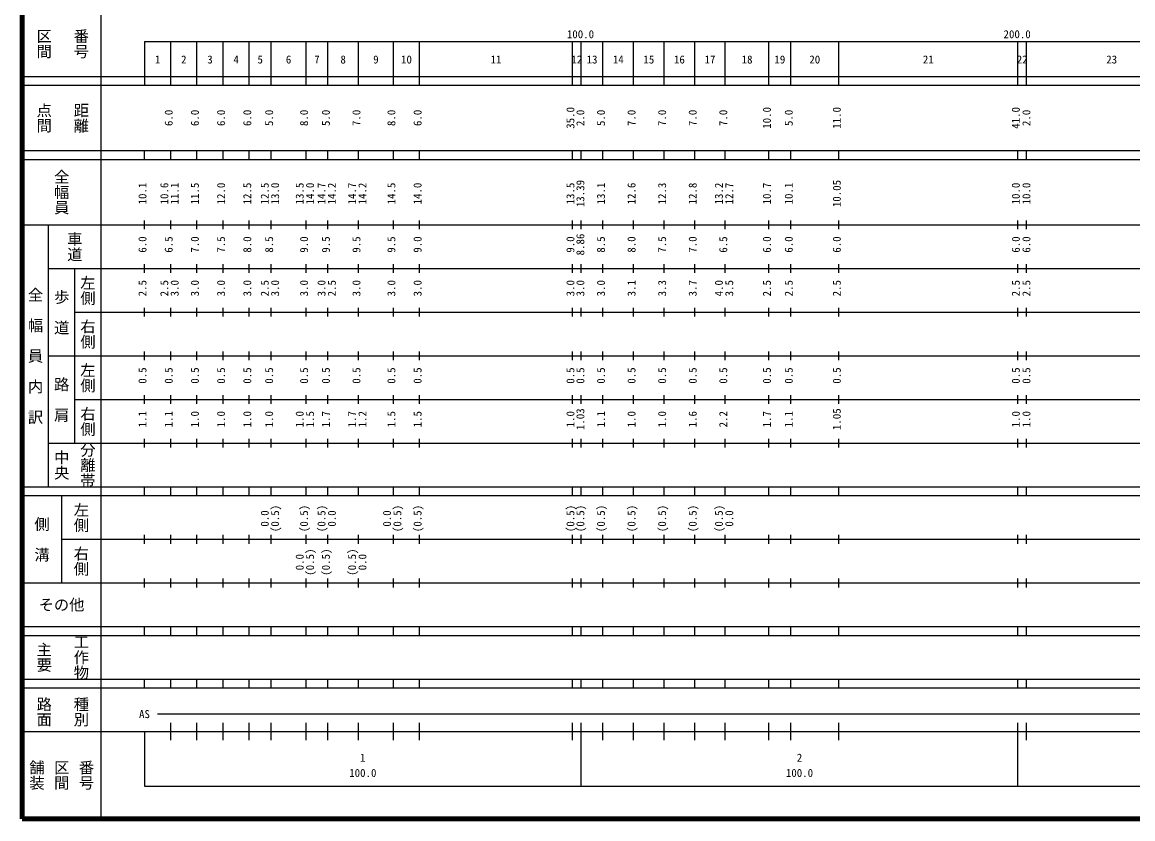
# Model space of a CAD drawing. Units: millimetres on the paper, enlarged 1000 times. Extents: x 40000 to 680000, y 20000 to 380000.
# Drawn here: x 40000 to 294328, y 20000 to 202409 of the extents above; entities that cross this region are included whole.
import ezdxf
from ezdxf.enums import TextEntityAlignment as Align

# ---------------------------------------------------------------- set-up
doc = ezdxf.new("R2010")
doc.units = ezdxf.units.MM
doc.header["$LTSCALE"] = 1000
doc.layers.add('M-TTL', color=2, linetype='Continuous', lineweight=140)
doc.layers.add('M-TTL-BAND', color=7, linetype='Continuous', lineweight=25)
doc.styles.add('@ＭＳ ゴシック', font='')
doc.styles.add('ＭＳ ゴシック', font='')
doc.styles.get('@ＭＳ ゴシック').set_extended_font_data('@MS Gothic')
doc.styles.get('ＭＳ ゴシック').set_extended_font_data('MS Gothic')

msp = doc.modelspace()

# ---------------------------------------------------------------- linework, layer by layer
at = {"layer": 'M-TTL'}
for p, q in [((40000, 380000), (40000, 20000)), ((40000, 20000), (680000, 20000))]:
    msp.add_line(p, q, dxfattribs=at)
at = {"layer": 'M-TTL-BAND'}
for p, q in [((58000, 370000), (58000, 20000)), ((68000, 198000), (579000, 198000)), ((68000, 198000), (68000, 188000)), ((74000, 188000), (74000, 198000)), ((80000, 188000), (80000, 198000)), ((86000, 188000), (86000, 198000)), ((92000, 188000), (92000, 198000)), ((97000, 188000), (97000, 198000)), ((105000, 188000), (105000, 198000)), ((110000, 188000), (110000, 198000)), ((117000, 188000), (117000, 198000)), ((125000, 188000), (125000, 198000)), ((131000, 188000), (131000, 198000)), ((166000, 188000), (166000, 198000)), ((168000, 188000), (168000, 198000)), ((173000, 188000), (173000, 198000)), ((180000, 188000), (180000, 198000)), ((187000, 188000), (187000, 198000)), ((194000, 188000), (194000, 198000)), ((201000, 188000), (201000, 198000)), ((211000, 188000), (211000, 198000)), ((216000, 188000), (216000, 198000)), ((227000, 188000), (227000, 198000)), ((268000, 188000), (268000, 198000)), ((270000, 188000), (270000, 198000)), ((40000, 190000), (579000, 190000)), ((40000, 188000), (579000, 188000)), ((40000, 173000), (579000, 173000)), ((68000, 171000), (68000, 173000)), ((74000, 171000), (74000, 173000)), ((80000, 171000), (80000, 173000)), ((86000, 171000), (86000, 173000)), ((92000, 171000), (92000, 173000)), ((97000, 171000), (97000, 173000)), ((105000, 171000), (105000, 173000)), ((110000, 171000), (110000, 173000)), ((117000, 171000), (117000, 173000)), ((125000, 171000), (125000, 173000)), ((131000, 171000), (131000, 173000)), ((166000, 171000), (166000, 173000)), ((168000, 171000), (168000, 173000)), ((173000, 171000), (173000, 173000)), ((180000, 171000), (180000, 173000)), ((187000, 171000), (187000, 173000)), ((194000, 171000), (194000, 173000)), ((201000, 171000), (201000, 173000)), ((211000, 171000), (211000, 173000)), ((216000, 171000), (216000, 173000)), ((227000, 171000), (227000, 173000)), ((268000, 171000), (268000, 173000)), ((270000, 171000), (270000, 173000)), ((40000, 171000), (579000, 171000)), ((40000, 156000), (579000, 156000)), ((46000, 96000), (46000, 156000)), ((68000, 155000), (68000, 157000)), ((74000, 155000), (74000, 157000)), ((80000, 155000), (80000, 157000)), ((86000, 155000), (86000, 157000)), ((92000, 155000), (92000, 157000)), ((97000, 155000), (97000, 157000)), ((105000, 155000), (105000, 157000)), ((110000, 155000), (110000, 157000)), ((117000, 155000), (117000, 157000)), ((125000, 155000), (125000, 157000)), ((131000, 155000), (131000, 157000)), ((166000, 155000), (166000, 157000)), ((168000, 155000), (168000, 157000)), ((173000, 155000), (173000, 157000)), ((180000, 155000), (180000, 157000)), ((187000, 155000), (187000, 157000)), ((194000, 155000), (194000, 157000)), ((201000, 155000), (201000, 157000)), ((211000, 155000), (211000, 157000)), ((216000, 155000), (216000, 157000)), ((227000, 155000), (227000, 157000)), ((268000, 155000), (268000, 157000)), ((270000, 155000), (270000, 157000)), ((46000, 146000), (579000, 146000)), ((52000, 146000), (52000, 106000)), ((68000, 145000), (68000, 147000)), ((74000, 145000), (74000, 147000)), ((80000, 145000), (80000, 147000)), ((86000, 145000), (86000, 147000)), ((92000, 145000), (92000, 147000)), ((97000, 145000), (97000, 147000)), ((105000, 145000), (105000, 147000)), ((110000, 145000), (110000, 147000)), ((117000, 145000), (117000, 147000)), ((125000, 145000), (125000, 147000)), ((131000, 145000), (131000, 147000)), ((166000, 145000), (166000, 147000)), ((168000, 145000), (168000, 147000)), ((173000, 145000), (173000, 147000)), ((180000, 145000), (180000, 147000)), ((187000, 145000), (187000, 147000)), ((194000, 145000), (194000, 147000)), ((201000, 145000), (201000, 147000)), ((211000, 145000), (211000, 147000)), ((216000, 145000), (216000, 147000)), ((227000, 145000), (227000, 147000)), ((268000, 145000), (268000, 147000)), ((270000, 145000), (270000, 147000)), ((52000, 136000), (579000, 136000)), ((68000, 135000), (68000, 137000)), ((74000, 135000), (74000, 137000)), ((80000, 135000), (80000, 137000)), ((86000, 135000), (86000, 137000)), ((92000, 135000), (92000, 137000)), ((97000, 135000), (97000, 137000)), ((105000, 135000), (105000, 137000)), ((110000, 135000), (110000, 137000)), ((117000, 135000), (117000, 137000)), ((125000, 135000), (125000, 137000)), ((131000, 135000), (131000, 137000)), ((166000, 135000), (166000, 137000)), ((168000, 135000), (168000, 137000)), ((173000, 135000), (173000, 137000)), ((180000, 135000), (180000, 137000)), ((187000, 135000), (187000, 137000)), ((194000, 135000), (194000, 137000)), ((201000, 135000), (201000, 137000)), ((211000, 135000), (211000, 137000)), ((216000, 135000), (216000, 137000)), ((227000, 135000), (227000, 137000)), ((268000, 135000), (268000, 137000)), ((270000, 135000), (270000, 137000)), ((46000, 126000), (579000, 126000)), ((68000, 125000), (68000, 127000)), ((74000, 125000), (74000, 127000)), ((80000, 125000), (80000, 127000)), ((86000, 125000), (86000, 127000)), ((92000, 125000), (92000, 127000)), ((97000, 125000), (97000, 127000)), ((105000, 125000), (105000, 127000)), ((110000, 125000), (110000, 127000)), ((117000, 125000), (117000, 127000)), ((125000, 125000), (125000, 127000)), ((131000, 125000), (131000, 127000)), ((166000, 125000), (166000, 127000)), ((168000, 125000), (168000, 127000)), ((173000, 125000), (173000, 127000)), ((180000, 125000), (180000, 127000)), ((187000, 125000), (187000, 127000)), ((194000, 125000), (194000, 127000)), ((201000, 125000), (201000, 127000)), ((211000, 125000), (211000, 127000)), ((216000, 125000), (216000, 127000)), ((227000, 125000), (227000, 127000)), ((268000, 125000), (268000, 127000)), ((270000, 125000), (270000, 127000)), ((68000, 115000), (68000, 117000)), ((74000, 115000), (74000, 117000)), ((80000, 115000), (80000, 117000)), ((86000, 115000), (86000, 117000)), ((92000, 115000), (92000, 117000)), ((97000, 115000), (97000, 117000)), ((105000, 115000), (105000, 117000)), ((110000, 115000), (110000, 117000)), ((117000, 115000), (117000, 117000)), ((125000, 115000), (125000, 117000)), ((131000, 115000), (131000, 117000)), ((166000, 115000), (166000, 117000)), ((168000, 115000), (168000, 117000)), ((173000, 115000), (173000, 117000)), ((180000, 115000), (180000, 117000)), ((187000, 115000), (187000, 117000)), ((194000, 115000), (194000, 117000)), ((201000, 115000), (201000, 117000)), ((211000, 115000), (211000, 117000)), ((216000, 115000), (216000, 117000)), ((227000, 115000), (227000, 117000)), ((268000, 115000), (268000, 117000)), ((270000, 115000), (270000, 117000)), ((52000, 116000), (579000, 116000)), ((68000, 105000), (68000, 107000)), ((74000, 105000), (74000, 107000)), ((80000, 105000), (80000, 107000)), ((86000, 105000), (86000, 107000)), ((92000, 105000), (92000, 107000)), ((97000, 105000), (97000, 107000)), ((105000, 105000), (105000, 107000)), ((110000, 105000), (110000, 107000)), ((117000, 105000), (117000, 107000)), ((125000, 105000), (125000, 107000)), ((131000, 105000), (131000, 107000)), ((166000, 105000), (166000, 107000)), ((168000, 105000), (168000, 107000)), ((173000, 105000), (173000, 107000)), ((180000, 105000), (180000, 107000)), ((187000, 105000), (187000, 107000)), ((194000, 105000), (194000, 107000)), ((201000, 105000), (201000, 107000)), ((211000, 105000), (211000, 107000)), ((216000, 105000), (216000, 107000)), ((227000, 105000), (227000, 107000)), ((268000, 105000), (268000, 107000)), ((270000, 105000), (270000, 107000)), ((46000, 106000), (579000, 106000)), ((40000, 96000), (579000, 96000)), ((68000, 94000), (68000, 96000)), ((74000, 94000), (74000, 96000)), ((80000, 94000), (80000, 96000)), ((86000, 94000), (86000, 96000)), ((92000, 94000), (92000, 96000)), ((97000, 94000), (97000, 96000)), ((105000, 94000), (105000, 96000)), ((110000, 94000), (110000, 96000)), ((117000, 94000), (117000, 96000)), ((125000, 94000), (125000, 96000)), ((131000, 94000), (131000, 96000)), ((166000, 94000), (166000, 96000)), ((168000, 94000), (168000, 96000)), ((173000, 94000), (173000, 96000)), ((180000, 94000), (180000, 96000)), ((187000, 94000), (187000, 96000)), ((194000, 94000), (194000, 96000)), ((201000, 94000), (201000, 96000)), ((211000, 94000), (211000, 96000)), ((216000, 94000), (216000, 96000)), ((227000, 94000), (227000, 96000)), ((268000, 94000), (268000, 96000)), ((270000, 94000), (270000, 96000)), ((40000, 94000), (579000, 94000)), ((49000, 94000), (49000, 74000)), ((49000, 84000), (579000, 84000)), ((68000, 83000), (68000, 85000)), ((74000, 83000), (74000, 85000)), ((80000, 83000), (80000, 85000)), ((86000, 83000), (86000, 85000)), ((92000, 83000), (92000, 85000)), ((97000, 83000), (97000, 85000)), ((105000, 83000), (105000, 85000)), ((110000, 83000), (110000, 85000)), ((117000, 83000), (117000, 85000)), ((125000, 83000), (125000, 85000)), ((131000, 83000), (131000, 85000)), ((166000, 83000), (166000, 85000)), ((168000, 83000), (168000, 85000)), ((173000, 83000), (173000, 85000)), ((180000, 83000), (180000, 85000)), ((187000, 83000), (187000, 85000)), ((194000, 83000), (194000, 85000)), ((201000, 83000), (201000, 85000)), ((211000, 83000), (211000, 85000)), ((216000, 83000), (216000, 85000)), ((227000, 83000), (227000, 85000)), ((268000, 83000), (268000, 85000)), ((270000, 83000), (270000, 85000)), ((40000, 74000), (579000, 74000)), ((68000, 73000), (68000, 75000)), ((74000, 73000), (74000, 75000)), ((80000, 73000), (80000, 75000)), ((86000, 73000), (86000, 75000)), ((92000, 73000), (92000, 75000)), ((97000, 73000), (97000, 75000)), ((105000, 73000), (105000, 75000)), ((110000, 73000), (110000, 75000)), ((117000, 73000), (117000, 75000)), ((125000, 73000), (125000, 75000)), ((131000, 73000), (131000, 75000)), ((166000, 73000), (166000, 75000)), ((168000, 73000), (168000, 75000)), ((173000, 73000), (173000, 75000)), ((180000, 73000), (180000, 75000)), ((187000, 73000), (187000, 75000)), ((194000, 73000), (194000, 75000)), ((201000, 73000), (201000, 75000)), ((211000, 73000), (211000, 75000)), ((216000, 73000), (216000, 75000)), ((227000, 73000), (227000, 75000)), ((268000, 73000), (268000, 75000)), ((270000, 73000), (270000, 75000)), ((40000, 64000), (579000, 64000)), ((68000, 62000), (68000, 64000)), ((74000, 62000), (74000, 64000)), ((80000, 62000), (80000, 64000)), ((86000, 62000), (86000, 64000)), ((92000, 62000), (92000, 64000)), ((97000, 62000), (97000, 64000)), ((105000, 62000), (105000, 64000)), ((110000, 62000), (110000, 64000)), ((117000, 62000), (117000, 64000)), ((125000, 62000), (125000, 64000)), ((131000, 62000), (131000, 64000)), ((166000, 62000), (166000, 64000)), ((168000, 62000), (168000, 64000)), ((173000, 62000), (173000, 64000)), ((180000, 62000), (180000, 64000)), ((187000, 62000), (187000, 64000)), ((194000, 62000), (194000, 64000)), ((201000, 62000), (201000, 64000)), ((211000, 62000), (211000, 64000)), ((216000, 62000), (216000, 64000)), ((227000, 62000), (227000, 64000)), ((268000, 62000), (268000, 64000)), ((270000, 62000), (270000, 64000)), ((40000, 62000), (579000, 62000)), ((40000, 52000), (579000, 52000)), ((68000, 50000), (68000, 52000)), ((74000, 50000), (74000, 52000)), ((80000, 50000), (80000, 52000)), ((86000, 50000), (86000, 52000)), ((92000, 50000), (92000, 52000)), ((97000, 50000), (97000, 52000)), ((105000, 50000), (105000, 52000)), ((110000, 50000), (110000, 52000)), ((117000, 50000), (117000, 52000)), ((125000, 50000), (125000, 52000)), ((131000, 50000), (131000, 52000)), ((166000, 50000), (166000, 52000)), ((168000, 50000), (168000, 52000)), ((173000, 50000), (173000, 52000)), ((180000, 50000), (180000, 52000)), ((187000, 50000), (187000, 52000)), ((194000, 50000), (194000, 52000)), ((201000, 50000), (201000, 52000)), ((211000, 50000), (211000, 52000)), ((216000, 50000), (216000, 52000)), ((227000, 50000), (227000, 52000)), ((268000, 50000), (268000, 52000)), ((270000, 50000), (270000, 52000)), ((40000, 50000), (579000, 50000)), ((71000, 44000), (565000, 44000)), ((74000, 38000), (74000, 42000)), ((80000, 38000), (80000, 42000)), ((86000, 38000), (86000, 42000)), ((92000, 38000), (92000, 42000)), ((97000, 38000), (97000, 42000)), ((105000, 38000), (105000, 42000)), ((110000, 38000), (110000, 42000)), ((117000, 38000), (117000, 42000)), ((125000, 38000), (125000, 42000)), ((131000, 38000), (131000, 42000)), ((166000, 38000), (166000, 42000)), ((168000, 27500), (168000, 42000)), ((173000, 38000), (173000, 42000)), ((180000, 38000), (180000, 42000)), ((187000, 38000), (187000, 42000)), ((194000, 38000), (194000, 42000)), ((201000, 38000), (201000, 42000)), ((211000, 38000), (211000, 42000)), ((216000, 38000), (216000, 42000)), ((227000, 38000), (227000, 42000)), ((268000, 27500), (268000, 42000)), ((270000, 38000), (270000, 42000)), ((40000, 40000), (579000, 40000)), ((68000, 40000), (68000, 27500)), ((68000, 27500), (579000, 27500))]:
    msp.add_line(p, q, dxfattribs=at)

# ---------------------------------------------------------------- texts
at = {"layer": 'M-TTL-BAND', "style": '@ＭＳ ゴシック'}
for s, p in [('区間', (45000, 197500)), ('番号', (53500, 197500)), ('点間', (45000, 180500)), ('距離', (53500, 180500)), ('全幅員', (49000, 163500)), ('車道', (52000, 151000)), ('左側', (55000, 141000)), ('全\u3000幅\u3000員\u3000内\u3000訳', (43000, 126000)), ('歩\u3000道', (49000, 136000)), ('右側', (55000, 131000)), ('左側', (55000, 121000)), ('路\u3000肩', (49000, 116000)), ('右側', (55000, 111000)), ('中央', (49000, 101000)), ('分離帯', (55000, 101000)), ('左側', (53500, 89000)), ('側\u3000溝', (44500, 84000)), ('右側', (53500, 79000)), ('工作物', (53500, 57000)), ('主要', (45000, 57000)), ('路面', (45000, 44500)), ('種別', (53500, 44500)), ('舗装', (43333, 30000)), ('区間', (49000, 30000)), ('番号', (54667, 30000))]:
    msp.add_text(s, height=2566, rotation=270, dxfattribs=at).set_placement(p, align=Align.MIDDLE_CENTER)
at = {"layer": 'M-TTL-BAND', "style": 'ＭＳ ゴシック'}
for s, p in [('100.0', (167844, 198195)), ('200.0', (267844, 198195)), ('1', (71000, 192405)), ('2', (77000, 192405)), ('3', (83000, 192405)), ('4', (89000, 192405)), ('5', (94500, 192405)), ('6', (101000, 192405)), ('7', (107500, 192405)), ('8', (113500, 192405)), ('9', (121000, 192405)), ('10', (128000, 192405)), ('11', (148500, 192405)), ('12', (167000, 192405)), ('13', (170500, 192405)), ('14', (176500, 192405)), ('15', (183500, 192405)), ('16', (190500, 192405)), ('17', (197500, 192405)), ('18', (206000, 192405)), ('19', (213500, 192405)), ('20', (221500, 192405)), ('21', (247500, 192405)), ('22', (269000, 192405)), ('23', (289500, 192405)), ('AS', (68000, 42500)), ('1', (118000, 32523)), ('2', (218000, 32523)), ('100.0', (118000, 29033)), ('100.0', (218000, 29033))]:
    msp.add_text(s, height=1833, dxfattribs=at).set_placement(p, align=Align.BOTTOM_CENTER)
for s, p in [('6.0', (75000, 180500)), ('6.0', (81000, 180500)), ('6.0', (87000, 180500)), ('6.0', (93000, 180500)), ('5.0', (98000, 180500)), ('8.0', (106000, 180500)), ('5.0', (111000, 180500)), ('7.0', (118000, 180500)), ('8.0', (126000, 180500)), ('6.0', (132000, 180500)), ('35.0', (167000, 180500)), ('2.0', (169280, 180500)), ('5.0', (174000, 180500)), ('7.0', (181000, 180500)), ('7.0', (188000, 180500)), ('7.0', (195000, 180500)), ('7.0', (202000, 180500)), ('10.0', (212000, 180500)), ('5.0', (217000, 180500)), ('11.0', (228000, 180500)), ('41.0', (269000, 180500)), ('2.0', (271425, 180500)), ('10.1', (69000, 163174)), ('10.6', (74000, 163174)), ('11.1', (76370, 163174)), ('11.5', (81000, 163174)), ('12.0', (87000, 163174)), ('12.5', (93000, 163174)), ('12.5', (97000, 163174)), ('13.0', (99370, 163174)), ('13.5', (105000, 163174)), ('14.0', (107370, 163174)), ('14.7', (110000, 163174)), ('14.2', (112370, 163174)), ('14.7', (117000, 163174)), ('14.2', (119370, 163174)), ('14.5', (126000, 163174)), ('14.0', (132000, 163174)), ('13.5', (167000, 163174)), ('13.39', (169280, 163174)), ('13.1', (174000, 163174)), ('12.6', (181000, 163174)), ('12.3', (188000, 163174)), ('12.8', (195000, 163174)), ('13.2', (201000, 163174)), ('12.7', (203370, 163174)), ('10.7', (212000, 163174)), ('10.1', (217000, 163174)), ('10.05', (228000, 163174)), ('10.0', (269000, 163174)), ('10.0', (271425, 163174)), ('6.0', (69000, 151500)), ('6.5', (75000, 151500)), ('7.0', (81000, 151500)), ('7.5', (87000, 151500)), ('8.0', (93000, 151500)), ('8.5', (98000, 151500)), ('9.0', (106000, 151500)), ('9.5', (111000, 151500)), ('9.5', (118000, 151500)), ('9.5', (126000, 151500)), ('9.0', (132000, 151500)), ('9.0', (167000, 151500)), ('8.86', (169280, 151500)), ('8.5', (174000, 151500)), ('8.0', (181000, 151500)), ('7.5', (188000, 151500)), ('7.0', (195000, 151500)), ('6.5', (202000, 151500)), ('6.0', (212000, 151500)), ('6.0', (217000, 151500)), ('6.0', (228000, 151500)), ('6.0', (269000, 151500)), ('6.0', (271425, 151500)), ('2.5', (69000, 141500)), ('2.5', (74000, 141500)), ('3.0', (76370, 141500)), ('3.0', (81000, 141500)), ('3.0', (87000, 141500)), ('3.0', (93000, 141500)), ('2.5', (97000, 141500)), ('3.0', (99370, 141500)), ('3.0', (106000, 141500)), ('3.0', (110000, 141500)), ('2.5', (112370, 141500)), ('3.0', (118000, 141500)), ('3.0', (126000, 141500)), ('3.0', (132000, 141500)), ('3.0', (167000, 141500)), ('3.0', (169280, 141500)), ('3.0', (174000, 141500)), ('3.1', (181000, 141500)), ('3.3', (188000, 141500)), ('3.7', (195000, 141500)), ('4.0', (201000, 141500)), ('3.5', (203370, 141500)), ('2.5', (212000, 141500)), ('2.5', (217000, 141500)), ('2.5', (228000, 141500)), ('2.5', (269000, 141500)), ('2.5', (271425, 141500)), ('0.5', (69000, 121500)), ('0.5', (75000, 121500)), ('0.5', (81000, 121500)), ('0.5', (87000, 121500)), ('0.5', (93000, 121500)), ('0.5', (98000, 121500)), ('0.5', (106000, 121500)), ('0.5', (111000, 121500)), ('0.5', (118000, 121500)), ('0.5', (126000, 121500)), ('0.5', (132000, 121500)), ('0.5', (167000, 121500)), ('0.5', (169280, 121500)), ('0.5', (174000, 121500)), ('0.5', (181000, 121500)), ('0.5', (188000, 121500)), ('0.5', (195000, 121500)), ('0.5', (202000, 121500)), ('0.5', (212000, 121500)), ('0.5', (217000, 121500)), ('0.5', (228000, 121500)), ('0.5', (269000, 121500)), ('0.5', (271425, 121500)), ('1.1', (69000, 111500)), ('1.1', (75000, 111500)), ('1.0', (81000, 111500)), ('1.0', (87000, 111500)), ('1.0', (93000, 111500)), ('1.0', (98000, 111500)), ('1.0', (105000, 111500)), ('1.5', (107370, 111500)), ('1.7', (111000, 111500)), ('1.7', (117000, 111500)), ('1.2', (119370, 111500)), ('1.5', (126000, 111500)), ('1.5', (132000, 111500)), ('1.0', (167000, 111500)), ('1.03', (169280, 111500)), ('1.1', (174000, 111500)), ('1.0', (181000, 111500)), ('1.0', (188000, 111500)), ('1.6', (195000, 111500)), ('2.2', (202000, 111500)), ('1.7', (212000, 111500)), ('1.1', (217000, 111500)), ('1.05', (228000, 111500)), ('1.0', (269000, 111500)), ('1.0', (271425, 111500)), ('0.0', (97000, 88764)), ('(0.5)', (99370, 88764)), ('(0.5)', (106000, 88764)), ('(0.5)', (110000, 88764)), ('0.0', (112370, 88764)), ('0.0', (125000, 88764)), ('(0.5)', (127370, 88764)), ('(0.5)', (132000, 88764)), ('(0.5)', (167000, 88764)), ('(0.5)', (169280, 88764)), ('(0.5)', (174000, 88764)), ('(0.5)', (181000, 88764)), ('(0.5)', (188000, 88764)), ('(0.5)', (195000, 88764)), ('(0.5)', (201000, 88764)), ('0.0', (203370, 88764)), ('(0.5)', (107370, 78764)), ('(0.5)', (111000, 78764)), ('(0.5)', (117000, 78764)), ('0.0', (105000, 78764)), ('0.0', (119370, 78764))]:
    msp.add_text(s, height=1833, rotation=90, dxfattribs=at).set_placement(p, align=Align.BOTTOM_CENTER)
msp.add_text('その他', height=2566, dxfattribs=at).set_placement((49000, 69000), align=Align.MIDDLE_CENTER)

doc.saveas('drawing.dxf')
